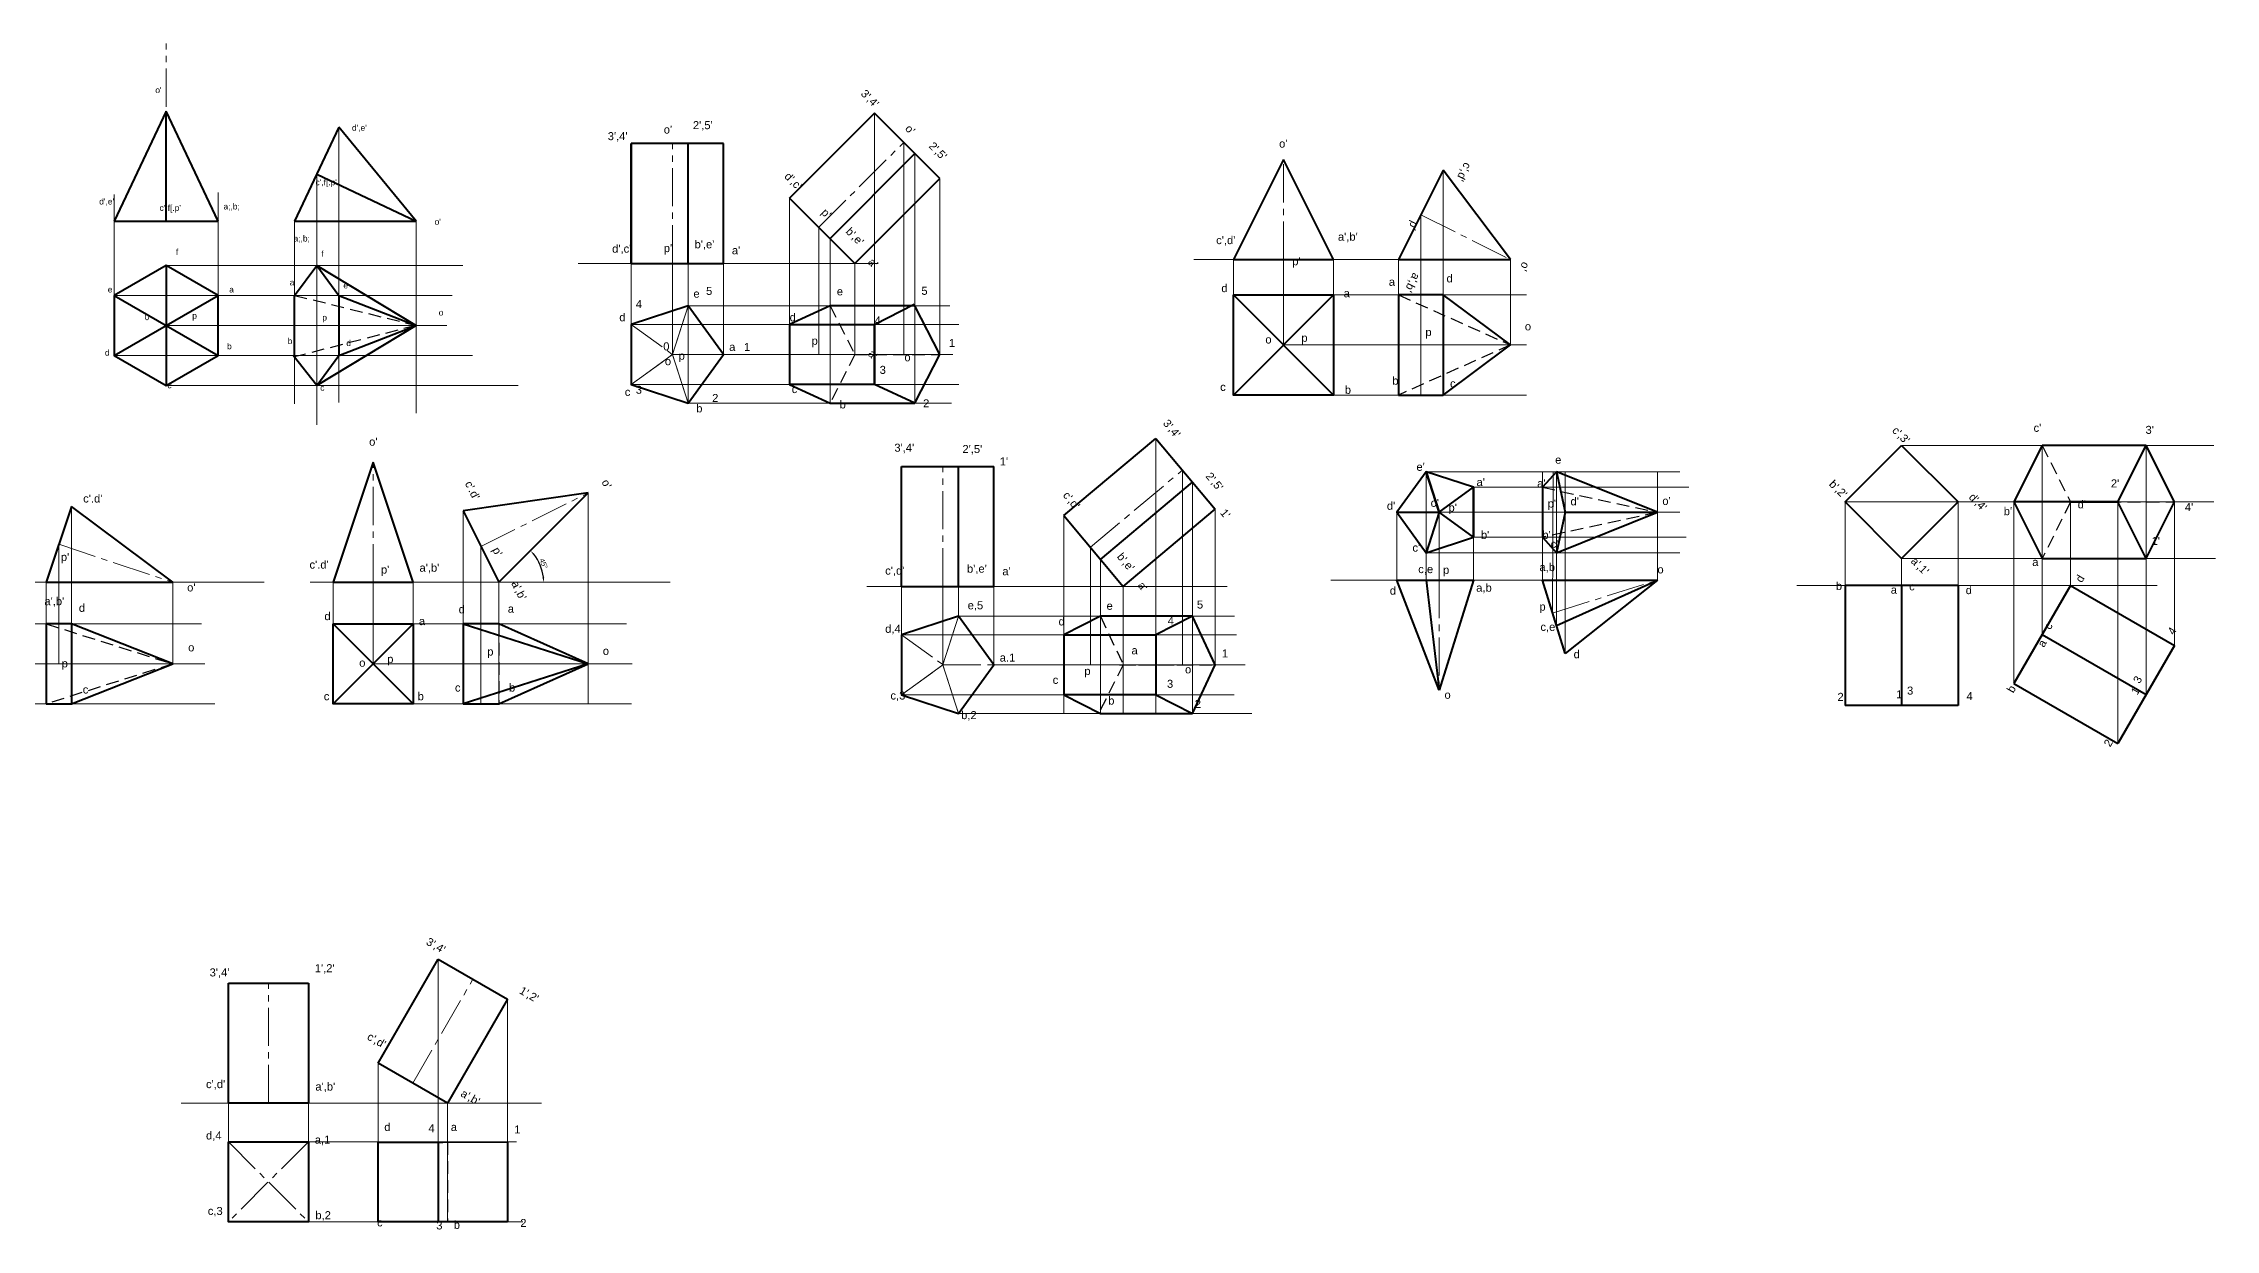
# Model space of a CAD drawing. Header units: millimetres. Extents: x 2000 to 3860, y 1124 to 1905.
# Drawn here: x 2775 to 3860, y 1312 to 1905 of the extents above; entities that cross this region are included whole.
import ezdxf

# ---------------------------------------------------------------- set-up
doc = ezdxf.new("R2010")
doc.units = ezdxf.units.MM
doc.linetypes.add('CENTER2', pattern=[28.575, 19.05, -3.175, 3.175, -3.175])
doc.linetypes.add('DASHED2', pattern=[9.525, 6.35, -3.175])
for name, color, linetype, lineweight in [('Centre', 1, 'CENTER2', 20), ('Dimension n Hatch', 6, 'Continuous', 20), ('Hidden', 3, 'DASHED2', 30), ('Object', 2, 'Continuous', 40), ('Projection', 5, 'Continuous', 5)]:
    doc.layers.add(name, color=color, linetype=linetype, lineweight=lineweight)
doc.styles.get("Standard").update_dxf_attribs({"font": 'arial.ttf'})
doc.dimstyles.new('ISO-25', dxfattribs={"dimtxt": 2.5, "dimasz": 2.5, "dimexe": 1.25, "dimexo": 0.625, "dimtad": 1, "dimtxsty": 'Standard', "dimcen": 2.5, "dimadec": 0, "dimazin": 0, "dimtfac": 1, "dimtmove": 0, "dimatfit": 3, "dimfxl": 1, "dimarcsym": 0})

# ---------------------------------------------------------------- blocks, each defined once
blk = doc.blocks.new('*D4')
at = {"layer": 'Defpoints', "color": 0, "transparency": 16777216}
for p in [(3046.9, 1680.2), (3023.8, 1641.3), (2907.9, 1635.5), (3002.2, 1635.5), (3087.9, 1635.5)]:
    blk.add_point(p, dxfattribs=at)
at = {"layer": 'Dimension n Hatch', "color": 0, "lineweight": -2, "transparency": 16777216}
blk.add_arc((3002.2, 1635.5), 22.4, 6.3995, 38.6005, dxfattribs=at)
at = {"layer": 'Dimension n Hatch', "color": 0, "transparency": 16777216}
for points in [[(3019.4, 1649.2), (3020, 1649.7), (3018, 1651.3)], [(3024.9, 1638), (3024, 1638), (3024.6, 1635.5)]]:
    blk.add_solid(points, dxfattribs=at)
at = {"layer": 'Dimension n Hatch', "color": 0, "transparency": 16777216, "insert": (3024.6, 1644.8), "char_height": 2.5, "attachment_point": 5, "rotation": 292.5}
blk.add_mtext('45°', dxfattribs=at)

msp = doc.modelspace()

# ---------------------------------------------------------------- linework, layer by layer
at = {"layer": 'Centre'}
for p, q in [((2835.95, 1816.019), (2835.95, 1904.797)), ((3089.021, 1794.869), (3089.021, 1854.869)), ((3162.15, 1812.914), (3204.577, 1855.341)), ((3394.308, 1796.784), (3394.308, 1846.784)), ((3463.055, 1819.145), (3507.777, 1796.784)), ((3089.021, 1749.332), (3096.907, 1773.602)), ((3096.907, 1773.602), (3089.021, 1749.332)), ((3089.021, 1749.332), (3089.021, 1771.04)), ((3068.375, 1764.332), (3089.021, 1749.332)), ((3089.021, 1749.332), (3068.375, 1734.332)), ((3068.375, 1734.332), (3089.021, 1749.332)), ((3089.021, 1749.332), (3096.907, 1725.061)), ((3096.907, 1725.061), (3089.021, 1749.332)), ((3089.021, 1749.332), (3114.54, 1749.332)), ((2939.392, 1635.484), (2939.392, 1695.484)), ((3224.137, 1633.426), (3224.137, 1693.426)), ((3297.873, 1652.975), (3343.836, 1691.542)), ((2993.25, 1653.372), (3046.915, 1680.205)), ((2782.372, 1654.457), (2839.293, 1635.484)), ((3472.205, 1636.529), (3472.205, 1581.529)), ((3528.883, 1620.109), (3581.375, 1636.529)), ((3224.137, 1594.243), (3232.023, 1618.514)), ((3232.023, 1618.514), (3224.137, 1594.243)), ((3203.491, 1609.243), (3224.137, 1594.243)), ((2782.372, 1594.691), (2839.293, 1594.691)), ((3224.137, 1594.243), (3203.491, 1579.243)), ((3203.491, 1579.243), (3224.137, 1594.243)), ((3224.137, 1594.243), (3232.023, 1569.973)), ((3232.023, 1569.973), (3224.137, 1594.243)), ((3224.137, 1594.243), (3249.656, 1594.243)), ((3297.873, 1594.243), (3343.836, 1594.243)), ((2887.031, 1375.193), (2887.031, 1435.193)), ((2959.265, 1385.193), (2989.265, 1437.154)), ((2907.031, 1355.796), (2867.031, 1315.796)), ((2867.031, 1355.796), (2907.031, 1315.796))]:
    msp.add_line(p, q, dxfattribs=at)
at = {"layer": 'Dimension n Hatch'}
for p, q in [((3041.834, 1794.869), (3191.834, 1794.869)), ((3349.595, 1796.784), (3499.595, 1796.784)), ((2741.457, 1635.484), (2884.947, 1635.484)), ((2907.9, 1635.484), (3087.9, 1635.484)), ((3186.157, 1633.426), (3366.157, 1633.426)), ((3417.961, 1636.529), (3450.939, 1636.529)), ((3489.41, 1636.529), (3523.747, 1636.529)), ((3650.95, 1633.947), (3830.95, 1633.947)), ((2843.47, 1375.193), (3023.47, 1375.193))]:
    msp.add_line(p, q, dxfattribs=at)
at = {"layer": 'Hidden'}
for p, q in [((2900.102, 1778.874), (2960.93, 1763.874)), ((3167.726, 1773.602), (3180.195, 1749.332)), ((3451.875, 1779.086), (3507.777, 1754.086)), ((2960.93, 1763.874), (2900.102, 1748.1)), ((3180.195, 1749.332), (3167.726, 1725.061)), ((3180.195, 1749.332), (3222.622, 1749.332)), ((3507.777, 1754.086), (3451.875, 1729.086)), ((3773.542, 1703.904), (3787.684, 1675.62)), ((3523.747, 1682.955), (3581.375, 1670.455)), ((3787.684, 1675.62), (3773.542, 1647.335)), ((3787.684, 1675.62), (3839.645, 1675.62)), ((3581.375, 1670.455), (3523.747, 1657.955)), ((3302.942, 1618.514), (3314.277, 1594.243)), ((2776.047, 1614.691), (2839.293, 1594.691)), ((3002.194, 1614.691), (3002.194, 1574.691)), ((2839.293, 1594.691), (2776.047, 1574.691)), ((3314.277, 1594.243), (3302.199, 1570.349)), ((3312.428, 1594.243), (3343.836, 1594.243)), ((3314.277, 1594.243), (3360.24, 1594.243)), ((2976.585, 1355.656), (2976.585, 1315.796))]:
    msp.add_line(p, q, dxfattribs=at)
at = {"layer": 'Object'}
for p, q in [((2835.95, 1871.019), (2809.97, 1816.019)), ((2835.95, 1816.019), (2835.95, 1871.019)), ((2861.931, 1816.019), (2835.95, 1871.019)), ((3147.551, 1827.513), (3189.978, 1869.939)), ((3189.978, 1869.939), (3147.551, 1827.513)), ((3222.622, 1837.296), (3189.978, 1869.939)), ((2922.296, 1863.002), (2900.102, 1816.019)), ((2960.93, 1816.019), (2922.296, 1863.002)), ((3068.375, 1794.869), (3068.375, 1854.869)), ((3068.375, 1854.869), (3068.375, 1794.869)), ((3114.54, 1854.869), (3068.375, 1854.869)), ((3096.907, 1794.869), (3096.907, 1854.869)), ((3114.54, 1794.869), (3114.54, 1854.869)), ((3167.726, 1807.338), (3210.153, 1849.764)), ((3394.308, 1846.784), (3369.308, 1796.784)), ((3419.308, 1796.784), (3394.308, 1846.784)), ((2911.199, 1839.511), (2960.93, 1816.019)), ((3180.195, 1794.869), (3222.622, 1837.296)), ((3474.236, 1841.506), (3451.875, 1796.784)), ((3507.777, 1796.784), (3474.236, 1841.506)), ((3147.551, 1827.513), (3180.195, 1794.869)), ((2809.97, 1816.019), (2861.931, 1816.019)), ((2900.102, 1816.019), (2960.93, 1816.019)), ((2835.95, 1793.874), (2835.95, 1733.874)), ((2900.102, 1778.874), (2911.199, 1793.874)), ((2911.199, 1793.874), (2960.93, 1763.874)), ((2911.199, 1793.874), (2922.296, 1778.874)), ((3068.375, 1794.869), (3114.54, 1794.869)), ((3369.308, 1796.784), (3419.308, 1796.784)), ((3451.875, 1796.784), (3507.777, 1796.784)), ((2809.97, 1778.874), (2861.931, 1748.874)), ((2809.97, 1748.874), (2861.931, 1778.874)), ((2900.102, 1748.874), (2900.102, 1778.874)), ((2922.296, 1778.874), (2960.93, 1763.874)), ((2922.296, 1778.874), (2922.296, 1748.874)), ((3167.726, 1773.602), (3147.551, 1764.332)), ((3189.978, 1773.602), (3167.726, 1773.602)), ((3189.978, 1764.332), (3209.708, 1774.468)), ((3210.153, 1773.602), (3189.978, 1773.602)), ((3222.622, 1749.332), (3210.153, 1773.602)), ((3369.308, 1779.086), (3419.308, 1729.086)), ((3369.308, 1729.086), (3419.308, 1779.086)), ((3474.236, 1779.086), (3451.875, 1779.086)), ((3451.875, 1779.086), (3451.875, 1729.086)), ((3507.777, 1754.086), (3474.236, 1779.086)), ((3474.236, 1779.086), (3474.236, 1729.086)), ((2960.93, 1763.874), (2911.199, 1733.874)), ((2922.296, 1748.874), (2960.93, 1763.874)), ((3147.551, 1764.332), (3147.551, 1734.332)), ((3147.551, 1764.332), (3189.978, 1764.332)), ((3189.978, 1734.332), (3189.978, 1764.332)), ((3189.978, 1764.332), (3189.978, 1734.332)), ((2911.199, 1733.874), (2899.498, 1748.874)), ((2911.199, 1733.874), (2922.296, 1748.874)), ((3210.153, 1725.061), (3222.622, 1749.332)), ((3474.236, 1729.086), (3507.777, 1754.086)), ((3147.551, 1734.332), (3167.726, 1725.061)), ((3189.978, 1734.332), (3147.551, 1734.332)), ((3210.153, 1725.061), (3189.978, 1734.332)), ((3419.308, 1729.086), (3369.308, 1729.086)), ((3451.875, 1729.086), (3474.236, 1729.086)), ((3167.726, 1725.061), (3210.153, 1725.061)), ((3284.603, 1668.791), (3330.565, 1707.358)), ((3330.565, 1707.358), (3360.24, 1671.993)), ((2939.392, 1695.484), (2919.392, 1635.484)), ((2959.392, 1635.484), (2939.392, 1695.484)), ((3773.542, 1703.904), (3759.399, 1675.62)), ((3825.503, 1703.904), (3773.542, 1703.904)), ((3811.361, 1675.62), (3825.503, 1703.904)), ((3839.645, 1675.62), (3825.503, 1703.904)), ((3203.491, 1633.426), (3203.491, 1693.426)), ((3203.491, 1693.426), (3249.656, 1693.426)), ((3232.023, 1633.426), (3232.023, 1693.426)), ((3249.656, 1633.426), (3249.656, 1693.426)), ((3302.942, 1646.934), (3348.905, 1685.501)), ((3472.205, 1670.455), (3465.634, 1690.68)), ((3465.634, 1690.68), (3472.205, 1670.455)), ((3472.205, 1670.455), (3489.41, 1682.955)), ((3489.41, 1682.955), (3489.41, 1657.955)), ((3530.845, 1690.68), (3523.747, 1682.955)), ((3523.747, 1682.955), (3523.747, 1657.955)), ((3581.375, 1670.455), (3530.845, 1690.68)), ((3530.845, 1690.68), (3535.232, 1670.455)), ((2788.696, 1673.431), (2776.047, 1635.484)), ((2839.293, 1635.484), (2788.696, 1673.431)), ((3046.915, 1680.205), (2984.306, 1671.261)), ((3002.194, 1635.484), (3046.915, 1680.205)), ((3314.277, 1633.426), (3360.24, 1671.993)), ((3759.399, 1675.62), (3773.542, 1647.335)), ((3811.361, 1675.62), (3759.399, 1675.62)), ((3787.684, 1675.62), (3811.361, 1675.62)), ((3825.503, 1647.335), (3811.361, 1675.62)), ((3825.503, 1647.335), (3839.645, 1675.62)), ((2984.306, 1671.261), (3002.194, 1635.484)), ((3284.603, 1668.791), (3314.277, 1633.426)), ((3450.939, 1670.455), (3472.205, 1670.455)), ((3472.205, 1670.455), (3465.634, 1650.229)), ((3489.41, 1657.955), (3472.205, 1670.455)), ((3530.845, 1650.229), (3581.375, 1670.455)), ((3535.232, 1670.455), (3530.845, 1650.229)), ((3535.232, 1670.455), (3581.375, 1670.455)), ((3523.747, 1657.955), (3530.845, 1650.229)), ((3773.542, 1647.335), (3825.503, 1647.335)), ((2776.047, 1635.484), (2839.293, 1635.484)), ((2919.392, 1635.484), (2959.392, 1635.484)), ((3203.491, 1633.426), (3249.656, 1633.426)), ((3472.205, 1581.529), (3450.939, 1636.529)), ((3450.939, 1636.529), (3489.41, 1636.529)), ((3465.634, 1636.529), (3472.205, 1581.529)), ((3489.41, 1636.529), (3472.205, 1581.529)), ((3489.41, 1636.529), (3489.41, 1636.529)), ((3523.747, 1636.529), (3523.747, 1636.529)), ((3535.232, 1599.812), (3523.747, 1636.529)), ((3523.747, 1636.529), (3581.375, 1636.529)), ((3530.845, 1613.837), (3581.375, 1636.529)), ((3581.375, 1636.529), (3535.232, 1599.812)), ((3675.018, 1633.947), (3675.018, 1573.947)), ((3731.587, 1633.947), (3675.018, 1633.947)), ((3703.302, 1633.947), (3703.302, 1573.947)), ((3731.587, 1633.947), (3731.587, 1573.947)), ((3787.684, 1633.947), (3759.399, 1584.958)), ((3787.684, 1633.947), (3839.645, 1603.947)), ((3302.942, 1618.514), (3284.603, 1609.243)), ((3348.905, 1618.514), (3302.942, 1618.514)), ((3348.905, 1618.514), (3330.565, 1609.243)), ((3360.24, 1594.243), (3348.905, 1618.514)), ((2788.696, 1614.691), (2776.047, 1614.691)), ((2776.047, 1614.691), (2776.047, 1574.691)), ((2839.293, 1594.691), (2788.696, 1614.691)), ((2788.696, 1614.691), (2788.696, 1574.691)), ((2919.392, 1614.691), (2959.392, 1574.691)), ((2959.392, 1614.691), (2919.392, 1574.691)), ((3002.194, 1614.691), (2984.306, 1614.691)), ((2984.306, 1614.691), (2984.306, 1574.691)), ((2984.306, 1614.691), (3046.915, 1594.691)), ((3046.915, 1594.691), (3002.194, 1614.691)), ((3284.603, 1609.243), (3284.603, 1579.243)), ((3284.603, 1609.243), (3330.565, 1609.243)), ((3330.565, 1609.243), (3330.565, 1579.243)), ((3330.565, 1609.243), (3330.565, 1579.243)), ((3773.542, 1609.452), (3825.503, 1579.452)), ((3839.645, 1603.947), (3811.361, 1554.958)), ((2788.696, 1574.691), (2839.293, 1594.691)), ((3046.915, 1594.691), (2984.306, 1574.691)), ((3002.194, 1574.691), (3046.915, 1594.691)), ((3348.905, 1569.973), (3360.24, 1594.243)), ((2776.047, 1574.691), (2788.696, 1574.691)), ((2984.306, 1574.691), (3002.194, 1574.691)), ((3284.603, 1579.243), (3302.942, 1569.973)), ((3330.565, 1579.243), (3284.603, 1579.243)), ((3330.565, 1579.243), (3348.905, 1569.973)), ((3759.399, 1584.958), (3811.361, 1554.958)), ((3302.942, 1569.973), (3348.905, 1569.973)), ((3731.587, 1573.947), (3675.018, 1573.947)), ((2941.944, 1395.193), (2971.944, 1447.154)), ((2971.944, 1447.154), (3006.585, 1427.154)), ((2867.031, 1375.193), (2867.031, 1435.193)), ((2867.031, 1435.193), (2907.031, 1435.193)), ((2907.031, 1435.193), (2907.031, 1375.193)), ((3006.585, 1427.154), (2976.585, 1375.193)), ((2976.585, 1375.193), (2941.944, 1395.193)), ((2907.031, 1375.193), (2867.031, 1375.193)), ((2941.944, 1355.494), (3006.585, 1355.796)), ((2941.944, 1315.796), (2941.944, 1355.494)), ((2971.944, 1355.634), (2971.944, 1315.796)), ((3006.585, 1355.796), (3006.585, 1315.796)), ((3006.585, 1315.796), (2941.944, 1315.796))]:
    msp.add_line(p, q, dxfattribs=at)
for points in [[(2809.97, 1778.874), (2809.97, 1748.874), (2835.95, 1733.874), (2861.931, 1748.874), (2861.931, 1778.874), (2835.95, 1793.874)], [(3068.375, 1764.332), (3068.375, 1734.332), (3096.907, 1725.061), (3114.54, 1749.332), (3096.907, 1773.602)], [(3369.308, 1779.086), (3419.308, 1779.086), (3419.308, 1729.086), (3369.308, 1729.086)], [(3703.302, 1703.904), (3731.587, 1675.62), (3703.302, 1647.335), (3675.018, 1675.62)], [(3489.41, 1657.955), (3489.41, 1682.955), (3465.634, 1690.68), (3450.939, 1670.455), (3465.634, 1650.229)], [(3203.491, 1609.243), (3203.491, 1579.243), (3232.023, 1569.973), (3249.656, 1594.243), (3232.023, 1618.514)], [(2919.392, 1614.691), (2959.392, 1614.691), (2959.392, 1574.691), (2919.392, 1574.691)], [(2867.031, 1355.796), (2907.031, 1355.796), (2907.031, 1315.796), (2867.031, 1315.796)]]:
    msp.add_lwpolyline(points, close=True, dxfattribs=at)
at = {"layer": 'Projection'}
for p, q in [((3189.978, 1869.939), (3189.978, 1734.332)), ((2922.296, 1863.002), (2922.296, 1725.399)), ((3204.577, 1855.341), (3204.577, 1749.332)), ((3210.153, 1849.764), (3210.153, 1725.061)), ((2911.199, 1839.511), (2911.199, 1714.115)), ((3222.622, 1837.296), (3222.622, 1749.332)), ((3474.236, 1841.506), (3474.236, 1729.086)), ((2809.97, 1778.874), (2809.97, 1829.268)), ((2861.931, 1778.874), (2861.931, 1830.332)), ((3147.551, 1827.513), (3147.551, 1827.513)), ((3147.551, 1827.513), (3147.551, 1734.332)), ((2900.102, 1816.019), (2900.102, 1724.62)), ((2960.93, 1816.019), (2960.93, 1719.951)), ((3463.055, 1819.145), (3463.055, 1729.086)), ((3162.15, 1812.914), (3162.15, 1749.332)), ((3167.726, 1807.338), (3167.726, 1725.061)), ((2835.95, 1793.874), (2984.149, 1793.874)), ((3068.375, 1764.332), (3068.375, 1794.869)), ((3068.375, 1794.869), (3068.375, 1794.869)), ((3089.021, 1749.332), (3089.021, 1794.869)), ((3096.907, 1725.061), (3096.907, 1794.869)), ((3114.54, 1749.332), (3114.54, 1794.869)), ((3180.195, 1794.869), (3180.195, 1749.332)), ((3369.308, 1779.086), (3369.308, 1796.784)), ((3394.308, 1754.086), (3394.308, 1796.784)), ((3419.308, 1779.086), (3419.308, 1796.784)), ((3451.875, 1796.784), (3451.875, 1729.086)), ((3507.777, 1796.784), (3507.777, 1754.086)), ((2809.97, 1778.874), (2978.897, 1778.874)), ((3096.907, 1773.602), (3227.695, 1773.602)), ((3419.308, 1779.086), (3515.872, 1779.086)), ((2835.95, 1763.874), (2976.27, 1763.874)), ((3068.375, 1764.332), (3232.088, 1764.332)), ((2809.97, 1748.874), (2989.027, 1748.874)), ((3089.021, 1749.332), (3229.068, 1749.332)), ((3419.308, 1754.086), (3394.308, 1754.086)), ((3419.308, 1754.086), (3515.872, 1754.086)), ((2835.95, 1733.874), (3011.804, 1733.874)), ((3068.375, 1734.332), (3232.088, 1734.332)), ((3419.308, 1729.086), (3515.872, 1729.086)), ((3096.907, 1725.061), (3228.519, 1725.061)), ((3330.565, 1707.358), (3330.565, 1569.973)), ((3703.302, 1703.904), (3859.36, 1703.904)), ((3773.542, 1609.452), (3773.542, 1703.904)), ((3825.503, 1579.452), (3825.503, 1703.904)), ((3343.836, 1691.542), (3343.836, 1594.243)), ((3348.905, 1685.501), (3348.905, 1569.973)), ((3465.634, 1690.68), (3465.634, 1636.529)), ((3465.634, 1690.68), (3592.513, 1690.68)), ((3489.41, 1682.955), (3597.008, 1682.955)), ((3523.747, 1636.529), (3523.747, 1690.68)), ((3528.883, 1620.109), (3529.073, 1690.68)), ((3530.845, 1613.837), (3530.845, 1690.68)), ((3535.232, 1599.812), (3535.232, 1690.68)), ((3581.375, 1636.529), (3581.375, 1690.68)), ((2788.696, 1673.431), (2788.696, 1574.691)), ((3046.915, 1680.205), (3046.915, 1574.691)), ((3360.24, 1671.993), (3360.24, 1594.243)), ((3675.018, 1675.62), (3675.018, 1633.947)), ((3675.018, 1675.62), (3859.36, 1675.62)), ((3731.587, 1675.62), (3731.587, 1633.947)), ((3759.399, 1584.958), (3759.399, 1675.62)), ((3787.684, 1633.947), (3787.684, 1675.62)), ((3811.361, 1554.958), (3811.361, 1675.62)), ((3839.645, 1603.947), (3839.645, 1675.62)), ((2984.306, 1671.261), (2984.306, 1574.691)), ((3284.603, 1668.791), (3284.603, 1569.973)), ((3450.939, 1670.455), (3450.939, 1636.529)), ((3472.205, 1670.455), (3472.205, 1636.529)), ((3472.205, 1670.455), (3592.513, 1670.455)), ((2782.372, 1654.457), (2782.372, 1594.691)), ((2993.25, 1653.372), (2993.25, 1574.691)), ((3297.873, 1652.975), (3297.873, 1594.243)), ((3465.634, 1650.229), (3592.513, 1650.229)), ((3489.41, 1657.955), (3489.41, 1636.529)), ((3489.41, 1657.955), (3595.697, 1657.955)), ((3302.942, 1646.934), (3302.942, 1569.973)), ((3703.302, 1647.335), (3703.302, 1633.947)), ((3703.302, 1647.335), (3860.205, 1647.335)), ((2776.047, 1635.484), (2776.047, 1574.691)), ((2839.293, 1635.484), (2839.293, 1594.691)), ((2919.392, 1614.691), (2919.392, 1635.484)), ((2939.392, 1594.691), (2939.392, 1635.484)), ((2959.392, 1614.691), (2959.392, 1635.484)), ((3002.194, 1635.484), (3002.194, 1574.691)), ((3203.491, 1609.243), (3203.491, 1633.426)), ((3224.137, 1594.243), (3224.137, 1633.426)), ((3232.023, 1618.514), (3232.023, 1633.426)), ((3249.656, 1594.243), (3249.656, 1633.426)), ((3314.277, 1633.426), (3314.277, 1569.973)), ((3232.023, 1618.514), (3369.966, 1618.514)), ((2741.457, 1614.691), (2853.65, 1614.691)), ((2959.392, 1614.691), (3065.991, 1614.691)), ((3203.491, 1609.243), (3370.947, 1609.243)), ((2721.457, 1594.691), (2855.247, 1594.691)), ((2939.392, 1594.691), (3068.787, 1594.691)), ((3249.656, 1594.243), (3375.199, 1594.243)), ((2741.457, 1574.691), (2860.357, 1574.691)), ((2959.392, 1574.691), (3068.476, 1574.691)), ((3203.491, 1579.243), (3369.639, 1579.243)), ((3232.023, 1569.973), (3378.47, 1569.973)), ((2971.944, 1447.154), (2971.944, 1315.796)), ((3006.585, 1427.154), (3006.585, 1315.796)), ((2941.944, 1395.193), (2941.944, 1315.796)), ((2867.031, 1355.796), (2867.031, 1375.193)), ((2907.031, 1355.796), (2907.031, 1375.193)), ((2976.585, 1375.193), (2976.585, 1315.796)), ((2907.031, 1355.796), (3011.118, 1355.796)), ((2907.031, 1315.796), (3014.139, 1315.796))]:
    msp.add_line(p, q, dxfattribs=at)

# ---------------------------------------------------------------- texts
at = {"layer": 'Dimension n Hatch'}
for s, height, p in [("o'", 3, (2830.535, 1879.975)), ("d',e'", 3, (2928.805, 1861.168)), ("3',4'", 4, (3056.649, 1856.465)), ("o'", 4, (3084.654, 1859.757)), ("2',5'", 4, (3099.206, 1861.952)), ("o'", 4, (3392.164, 1852.735)), ("c',f[.p'", 3, (2910.61, 1833.908)), ("d',e'", 3, (2802.499, 1824.303)), ("c',f[.p'", 3, (2832.664, 1821.112)), ('a;,b;', 3, (2864.604, 1821.821)), ("o'", 3, (2970.13, 1814.15)), ('f', 3, (2840.827, 1799.127)), ('a;,b;', 3, (2899.633, 1805.819)), ("d',c'", 4, (3058.845, 1800.226)), ("p'", 4, (3084.654, 1800.5)), ("b',e'", 4, (3100.03, 1802.42)), ("a'", 4, (3118.7, 1799.403)), ("c',d'", 4, (3360.737, 1804.492)), ("a',b'", 4, (3421.591, 1806.205)), ('f', 3, (2913.482, 1798.144)), ("p'", 4, (3398.735, 1793.93)), ('e', 3, (2806.757, 1780.333)), ('a', 3, (2867.443, 1780.333)), ('a', 3, (2897.682, 1783.861)), ('e', 3, (2924.516, 1782.357)), ('e', 4, (3099.481, 1777.73)), ('5', 4, (3105.796, 1779.102)), ('e', 4, (3171.135, 1778.881)), ('5', 4, (3213.418, 1779.155)), ('d', 4, (3363.309, 1780.513)), ('a', 4, (3424.448, 1777.944)), ('a', 4, (3447.018, 1783.653)), ('d', 4, (3475.874, 1785.366)), ('0', 3, (2825.211, 1766.504)), ('p', 3, (2848.989, 1767.213)), ('o', 3, (2972.167, 1768.825)), ('d', 4, (3062.415, 1765.933)), ('4', 4, (3070.652, 1772.517)), ('d', 4, (3147.551, 1765.933)), ('p', 3, (2913.983, 1766.32)), ('4', 4, (3189.978, 1764.332)), ('p', 4, (3403.306, 1755.678)), ('p', 4, (3465.303, 1758.532)), ('o', 4, (3515.015, 1761.387)), ('d', 3, (2805.338, 1748.774)), ('b', 3, (2866.379, 1751.966)), ('b', 3, (2896.678, 1754.542)), ('d', 3, (2926.021, 1753.54)), ('0', 4, (3084.38, 1751.393)), ('p', 4, (3092.068, 1746.73)), ('a', 4, (3117.328, 1751.119)), ('1', 4, (3124.741, 1751.119)), ('p', 4, (3158.505, 1754.19)), ('o', 4, (3204.906, 1745.96)), ('1', 4, (3227.146, 1753.093)), ('o', 4, (3385.307, 1754.821)), ('o', 4, (3085.203, 1743.986)), ('3', 4, (3192.551, 1739.65)), ('b', 4, (3448.732, 1734.268)), ('c', 3, (2836.568, 1732.463)), ('c', 3, (2912.98, 1731.237)), ('c', 4, (3065.16, 1728.623)), ('3', 4, (3070.652, 1729.721)), ('2', 4, (3108.816, 1725.605)), ('c', 4, (3148.62, 1730.049)), ('b', 4, (3172.507, 1722.367)), ('2', 4, (3214.241, 1722.916)), ('c', 4, (3362.737, 1731.128)), ('b', 4, (3425.019, 1729.701)), ('c', 4, (3477.588, 1732.841)), ('b', 4, (3100.854, 1720.393)), ("o'", 4, (2937.406, 1703.758)), ("3',4'", 4, (3199.893, 1700.746)), ("c'", 4, (3769.263, 1710.687)), ("3'", 4, (3825.194, 1709.671)), ("2',5'", 4, (3233.908, 1700.092)), ("1'", 4, (3252.55, 1693.883)), ("e'", 4, (3460.811, 1691.204)), ('e', 4, (3530.143, 1694.74)), ("a'", 4, (3490.867, 1683.559)), ("a'", 4, (3490.867, 1683.559)), ("a'", 4, (3521.153, 1682.955)), ("2'", 4, (3807.906, 1682.914)), ("c'.d'", 4, (2794.49, 1675.352)), ("d'", 4, (3446.056, 1671.729)), ("o'", 4, (3467.915, 1673.185)), ("p'", 4, (3476.841, 1670.819)), ("p'", 4, (3526.397, 1672.844)), ("d'", 4, (3537.822, 1673.967)), ("o'", 4, (3583.71, 1674.154)), ("b'", 4, (3754.348, 1669.027)), ("d'", 4, (3791.297, 1672.414)), ("4'", 4, (3844.855, 1671.059)), ("b'", 4, (3493.053, 1657.168)), ("b'", 4, (3523.747, 1657.168)), ("p'", 4, (2783.316, 1646.119)), ("c'", 4, (3458.808, 1650.798)), ("c'", 4, (3527.895, 1652.633)), ("1'", 4, (3828.245, 1654.124)), ("c'.d'", 4, (2907.589, 1642.311)), ("p'", 4, (2943.307, 1639.828)), ("a',b'", 4, (2962.564, 1640.759)), ("c',d'", 4, (3195.314, 1639.308)), ("b',e'", 4, (3236.197, 1640.289)), ("a'", 4, (3253.859, 1638.982)), ('c,e', 4, (3461.722, 1640.059)), ('p', 4, (3474.109, 1639.695)), ('a,b', 4, (3522.299, 1641.074)), ('o', 4, (3581.27, 1639.905)), ('a', 4, (3768.585, 1643.625)), ("o'", 4, (2846.447, 1630.9)), ('d', 4, (3447.514, 1629.321)), ('a,b', 4, (3490.685, 1630.777)), ('b', 4, (3670.421, 1631.646)), ('a', 4, (3697.847, 1629.764)), ('c', 4, (3707.059, 1631.437)), ('d', 4, (3735.323, 1629.554)), ("a',b'", 4, (2775.094, 1624.026)), ('d', 4, (2792.334, 1620.718)), ('d', 4, (2915.044, 1616.553)), ('d', 4, (2982.131, 1619.967)), ('a', 4, (3006.668, 1620.277)), ('e,5', 4, (3236.524, 1621.988)), ('d', 4, (3281.974, 1613.91)), ('e', 4, (3305.947, 1621.734)), ('4', 4, (3336.483, 1614.238)), ('5', 4, (3351.1, 1622.349)), ('p', 4, (3522.297, 1621.329)), ('a', 4, (2962.254, 1614.07)), ('d,4', 4, (3195.314, 1610.224)), ('c,e', 4, (3522.776, 1611.19)), ('p', 4, (2783.712, 1592.957)), ('o', 4, (2846.944, 1600.934)), ('o', 4, (2932.437, 1593.278)), ('p', 4, (2946.413, 1595.14)), ('p', 4, (2996.419, 1598.864)), ('o', 4, (3054.189, 1599.174)), ('a.1', 4, (3252.55, 1595.845)), ('a', 4, (3318.423, 1599.473)), ('1', 4, (3363.62, 1597.945)), ('d', 4, (3539.377, 1597.522)), ('b', 4, (3007.289, 1580.864)), ('c', 4, (3279.019, 1584.709)), ('p', 4, (3294.864, 1589.127)), ('3', 4, (3336.155, 1582.741)), ('o', 4, (3345.148, 1589.947)), ('c', 4, (2794.25, 1579.874)), ('c', 4, (2914.733, 1576.52)), ('b', 4, (2961.632, 1576.52)), ('c', 4, (2980.268, 1580.864)), ('c,3', 4, (3197.931, 1576.891)), ('b', 4, (3306.768, 1574.362)), ('2', 4, (3350.074, 1572.721)), ('o', 4, (3474.837, 1577.267)), ('2', 4, (3671.258, 1576.211)), ('1', 4, (3700.569, 1577.466)), ('3', 4, (3706.012, 1579.349)), ('4', 4, (3735.742, 1576.629)), ('b,2', 4, (3233.254, 1567.087)), ("1',2'", 4, (2910.227, 1440.607)), ("3',4'", 4, (2857.667, 1438.495)), ("c',d'", 4, (2855.855, 1382.658)), ("a',b'", 4, (2910.529, 1381.45)), ('d,4', 4, (2855.855, 1357.003)), ('a,1', 4, (2910.227, 1354.89)), ('d', 4, (2944.965, 1361.229)), ('4', 4, (2967.016, 1360.625)), ('a', 4, (2978.193, 1361.229)), ('1', 4, (3009.91, 1360.021)), ('c,3', 4, (2856.761, 1319.276)), ('b,2', 4, (2910.529, 1317.163)), ('c', 4, (2941.34, 1313.541)), ('3', 4, (2970.943, 1312.032)), ('b', 4, (2979.703, 1312.334)), ('2', 4, (3012.931, 1313.239))]:
    msp.add_text(s, height=height, dxfattribs=at).set_placement(p)
for s, rotation, p in [("3',4'", 315, (3182.815, 1879.359)), ("o'", 315, (3204.946, 1861.884)), ("2',5'", 315, (3216.787, 1853.146)), ("d',c'", 315, (3144.601, 1838.039)), ("c',d'", 243.434949, (3484.963, 1845.725)), ("p'", 315, (3163.044, 1819.983)), ("b',e'", 315, (3175.274, 1810.469)), ("p'", 243.434949, (3458.522, 1816.462)), ("a'", 315, (3186.343, 1795.133)), ("o'", 243.434949, (3514.058, 1796.041)), ("a',b'", 243.434949, (3459.28, 1790.53)), ("a'", 315, (3186.343, 1749.332)), ("3',4'", 310, (3333.86, 1714.819)), ("c',3'", 315, (3698.236, 1710.977)), ("c'.d'", 296.565051, (2985.134, 1684.87)), ("o'", 296.565051, (3053.428, 1685.681)), ("2',5'", 310, (3355.223, 1688.342)), ("b',2'", 315, (3666.728, 1684.206)), ("c',d'", 310, (3283.853, 1678.835)), ("1'", 310, (3362.45, 1670.07)), ("d',4'", 315, (3736.577, 1677.666)), ("p'", 296.565051, (2998.887, 1651.813)), ("b',e'", 310, (3310.883, 1648.147)), ("a',1'", 315, (3707.586, 1645.714)), ('d', 60, (3793.356, 1634.986)), ("a',b'", 296.565051, (3008.332, 1635.006)), ("a'", 310, (3321.234, 1633.778)), ('c', 60, (3777.594, 1611.451)), ('4', 60, (3839.4, 1608.887)), ('a', 60, (3774.437, 1602.636)), ('3', 60, (3822.18, 1584.5)), ('b', 60, (3759.094, 1579.826)), ('1', 60, (3821.089, 1578.845)), ('2', 60, (3807.52, 1552.833)), ("3',4'", 330, (2965.486, 1454.696)), ("1',2'", 330, (3012.06, 1430.245)), ("c',d'", 330, (2935.998, 1407.246)), ("a',b'", 330, (2982.744, 1378.863))]:
    msp.add_text(s, height=4, rotation=rotation, dxfattribs=at).set_placement(p)

# ---------------------------------------------------------------- dimensions: what is measured, and where the dimension line sits
dim = msp.add_angular_dim_2l(base=(3023.826, 1641.28), line1=((2907.9, 1635.484), (3087.9, 1635.484)), line2=((3002.194, 1635.484), (3046.915, 1680.205)), dimstyle='ISO-25', dxfattribs=at)
dim.commit()
dim.dimension.update_dxf_attribs({"geometry": '*D4', "text_midpoint": (3024.636, 1644.779)})

doc.saveas('drawing.dxf')
